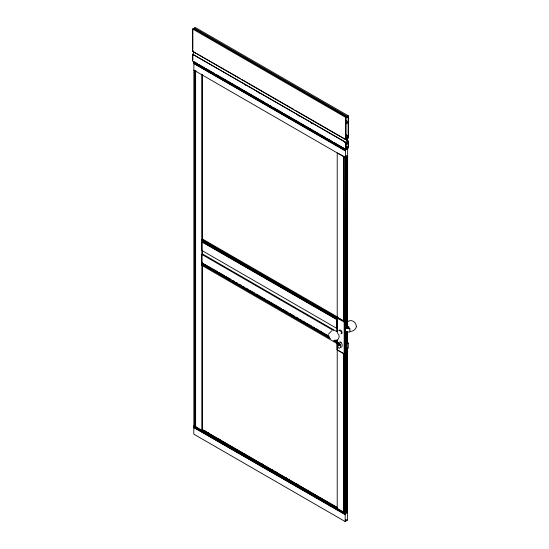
<?xml version="1.0" encoding="UTF-8"?>
<svg xmlns="http://www.w3.org/2000/svg" width="549" height="549" viewBox="0 0 549 549"><rect width="100%" height="100%" fill="white"/><g stroke="black" fill="none" stroke-linecap="round" stroke-linejoin="round"><path stroke-width="0.82" d="M338.012 343.9L338.136 343.276M338.198 343.605L338.568 344.779L339.659 345.095M339.728 345.156L339.762 344.731M349.459 328.94L348.718 326.586L347.119 325.667M356.383 326.511C356.109 329.201 352.932 331.747 350.221 331.273M328.384 334.197L331.747 330.814M338.863 330.615L339.605 330.004L340.716 330.395M339.172 330.882L339.502 330.457M341.821 333.085L341.622 331.315L340.085 330.21M338.04 343.695L338.568 343.297M339.735 344.937L339.481 345.479M339.605 342.199L340.243 341.821A1.777 1.029 60 0 1 341.197 342.37C342.178 343.53 342.796 346.824 341.197 347.297A1.777 1.029 60 0 1 340.963 347.243M338.328 339.124L339.207 336.743L338.733 334.444M338.294 343.152C336.612 347.592 343.056 344.189 338.129 343.242M347.599 328.295L347.647 149.472L347.325 149.657L347.421 147.64L348.155 147.214L348.155 143.612L345.959 144.881L345.959 148.484L346.694 148.058L346.694 149.026L345.719 149.589L192.61 61.193L192.61 54.241L345.959 142.493L345.959 143.913L346.694 143.495L346.694 137.758L345.959 138.176L345.719 139.734L192.61 51.338L192.61 28.994L193.584 28.431L346.694 116.827L346.694 117.795L345.959 118.22L345.959 123.106L348.155 121.844L348.155 116.951L347.421 117.376L194.312 28.98L194.312 28.013L195.286 27.45L348.395 115.846L348.395 138.19L348.155 136.914L347.421 137.332L347.421 143.069L348.155 142.651L348.395 141.086L348.395 148.045L347.421 148.607L345.945 147.75M192.61 51.338L240.194 78.534M197.571 63.725L193.859 61.584L193.859 62.442L198.628 64.83M193.859 425.578L193.859 63.478L345.547 150.687L345.547 149.644L193.859 62.442M202.554 74.328L201.826 74.746L201.826 430.183L202.554 429.764L202.554 265.318M192.61 28.994L345.719 117.39L346.694 116.827M194.312 28.013L347.421 116.409L348.395 115.846M348.155 135.946L345.959 137.209L345.959 124.074L348.155 122.811L348.155 135.946L345.939 134.663M192.61 54.241L345.959 142.493M345.952 149.41L346.92 148.854L346.92 147.997M347.325 148.614L347.647 147.578M345.904 512.56L345.184 512.986L193.811 425.592L193.811 426.449L345.184 513.843L345.547 150.687M337.216 331.946L337.216 152.945L343.736 156.341L343.736 321.639M344.388 321.577L344.703 156.904M337.58 318.159L336.997 318.626L202.011 240.688L202.011 239.597L202.739 239.172M344.388 157.083L345.184 157.542L346.92 155.703L346.872 327.863M347.647 156.142L346.872 156.568L345.438 155.703M202.011 240.688L202.327 240.503L202.327 241.834L337.319 319.772L202.011 242.02L202.011 250.557L336.997 328.494L336.997 319.957M329.126 336.551L201.888 262.978L201.888 254.441L202.615 254.022L337.244 331.871M201.888 262.978L211.084 267.926M337.258 343.681L201.888 265.407L201.888 264.309L329.421 337.683M344.498 322.153L329.18 313.747M345.369 328.494L347.442 327.3L349.83 328.679L349.83 332.104L345.369 331.919L345.369 328.494L349.83 328.679M193.811 426.449L202.3 430.979M195.938 426.415L194.655 426.038L194.655 70.608M347.599 347.997L347.599 520.15L346.872 520.576L346.872 519.718L345.904 520.274L345.904 521.131L345.184 521.55L193.811 434.156L193.811 427.486L345.499 514.694L345.499 513.658L345.184 513.843M345.746 342.885L346.865 342.24L348.299 343.063L348.299 348.183L347.181 348.821L345.746 347.997L345.746 342.885L347.181 343.708L348.299 343.063M337.216 349.747L337.052 339.557M345.746 347.997L345.98 342.748M337.052 331.85L337.052 317.288L345.019 321.892L345.019 354.434L337.052 349.837L345.184 354.345L344.175 353.748L344.498 353.563M342.308 512.183L342.624 511.997L322.579 500.427M344.703 512.334L343.42 511.963L343.42 353.515M347.599 511.579L346.872 512.011L345.39 511.153M346.872 348.416L346.872 512.862L345.904 513.425L345.904 331.843M193.811 427.486L345.499 514.694M347.586 321.728C351.394 318.633 356.356 322.229 356.39 326.559M340.812 333.84C342.782 334.06 341.869 331.177 340.812 330.532M338.328 343.194L338.76 343.324M338.41 343.386C339.858 343.338 339.934 346.398 338.41 344.875M339.447 345.438L338.808 345.218M340.071 330.436L341.505 331.898M338.561 343.228L339.172 343.557M345.939 120.56L348.155 121.844M241.67 79.385L293.447 109.278M294.923 110.129L345.959 139.597M346.92 140.235L348.395 141.086M244.621 84.56L246.103 85.418M257.934 92.246L259.416 93.104M297.881 115.311L299.356 116.162M311.194 122.997L312.669 123.848M344.477 142.212L346.694 143.495M345.939 145.938L348.155 147.214M345.945 146.789L347.421 147.64M199.054 64.583L201.277 65.866M202.759 66.724L204.249 67.582M205.731 68.44L214.632 73.58M216.121 74.438L251.737 94.998M253.219 95.855L258.414 98.854M259.897 99.712L265.092 102.711M266.574 103.562L268.797 104.852M270.286 105.71L271.769 106.561M273.251 107.419L282.159 112.559M283.641 113.417L319.257 133.983M320.74 134.834L325.934 137.833M327.417 138.691L332.612 141.69M334.094 142.548L336.324 143.831M337.807 144.689L345.225 148.971L345.225 149.829M200.117 65.681L202.341 66.971M203.83 67.829L205.312 68.687M206.801 69.545L209.025 70.828M210.514 71.686L212.738 72.969M214.227 73.827L215.709 74.685M217.191 75.542L219.422 76.833M220.904 77.684L222.393 78.541M223.875 79.399L226.106 80.689M227.588 81.547L232.783 84.546M234.272 85.404L252.835 96.116M254.317 96.974L259.512 99.98M261.001 100.838L269.909 105.978M271.391 106.835L276.593 109.834M278.075 110.692L280.306 111.982M281.788 112.84L283.277 113.698M284.759 114.549L286.983 115.839M288.472 116.697L290.696 117.98M292.185 118.838L293.667 119.696M295.156 120.554L300.351 123.552M301.833 124.41L304.064 125.7M305.546 126.551L310.748 129.557M312.23 130.415L330.793 141.127M332.275 141.985L337.477 144.984M338.959 145.842L344.106 148.82M193.859 63.478L345.225 150.872M195.938 70.979L194.97 70.423L194.97 425.859M193.859 70.148L345.225 157.536M337.724 317.109L202.307 238.925L202.307 74.815M202.011 239.597L336.997 317.528L336.997 318.626M202.965 240.874L204.249 241.615M205.628 242.411L207.11 243.269M209.327 244.545L210.809 245.403M212.291 246.254L221.165 251.38M222.647 252.238L237.442 260.782M238.925 261.633L244.099 264.625M245.581 265.476L250.763 268.468M252.238 269.319L254.462 270.602M255.937 271.46L257.419 272.311M258.895 273.169L261.118 274.445M262.594 275.303L264.076 276.154M265.558 277.012L274.431 282.138M275.914 282.989L290.709 291.533M292.192 292.384L297.366 295.376M298.848 296.234L304.029 299.219M305.505 300.077L307.728 301.36M309.204 302.211L310.686 303.069M312.161 303.92L314.385 305.203M315.86 306.054L317.343 306.912M318.825 307.763L327.698 312.889M340.641 342.459L340.881 342.94M338.966 344.614L338.891 343.468L338.966 344.779M204.406 430.615L205.896 431.473M208.119 432.756L209.601 433.614M218.509 438.754L219.991 439.612M261.544 463.596L263.026 464.454M271.933 469.594L273.416 470.452M275.639 471.742L277.128 472.593M286.029 477.733L287.511 478.591M296.419 483.731L297.901 484.589M345.39 512.004L346.872 512.862M202.554 429.764L337.23 507.523M201.957 429.455L337.004 507.427M203.782 431.837L208.984 434.842M210.466 435.7L215.661 438.699M217.15 439.557L219.374 440.84M220.863 441.698L226.058 444.697M227.54 445.555L229.77 446.845M231.253 447.703L232.742 448.554M234.224 449.411L236.454 450.702M237.937 451.559L239.426 452.417M240.908 453.275L243.138 454.558M244.621 455.416L249.816 458.415M251.305 459.273L269.861 469.992M271.35 470.85L280.258 475.99M281.747 476.848L286.942 479.847M288.424 480.704L293.626 483.71M295.108 484.561L297.338 485.851M298.821 486.709L300.303 487.567M301.792 488.425L304.016 489.708M305.505 490.566L307.728 491.849M309.217 492.707L310.7 493.565M312.182 494.423L317.384 497.421M318.866 498.279L321.096 499.569M345.39 519.718L346.872 520.576M201.888 254.441L333.559 330.58M212.559 268.784L217.74 271.776M219.216 272.633L224.397 275.625M225.879 276.483L231.054 279.475M232.536 280.333L234.752 281.616M236.235 282.467L237.71 283.325M239.192 284.183L241.409 285.466M242.891 286.317L244.367 287.175M245.849 288.033L248.066 289.316M249.548 290.167L254.729 293.166M256.205 294.017L265.085 299.15M266.56 300.008L281.356 308.565M282.838 309.416L288.012 312.415M289.495 313.266L294.676 316.265M296.151 317.116L298.375 318.399M299.85 319.257L301.332 320.115M302.808 320.966L305.031 322.249M306.507 323.107L307.989 323.965M309.471 324.816L311.688 326.099M313.17 326.957L314.646 327.815M316.128 328.666L318.345 329.949M319.827 330.807L322.043 332.09M323.526 332.948L325.001 333.799M326.483 334.657L328.7 335.94M335.041 339.975L337.258 341.258M203.35 264.316L204.832 265.174M206.314 266.025L208.531 267.308M210.013 268.166L211.489 269.024M213.705 270.307L215.187 271.158M216.67 272.016L218.145 272.874M220.369 274.157L221.844 275.008M223.326 275.866L224.802 276.723M227.025 278.007L228.501 278.858M233.682 281.857L238.122 284.423M240.338 285.706L244.779 288.273M246.261 289.124L248.477 290.407M252.917 292.974L255.134 294.257M256.616 295.115L258.092 295.973M259.574 296.824L261.791 298.107M263.273 298.965L265.49 300.248M266.972 301.099L268.447 301.957M269.93 302.815L272.146 304.098M273.628 304.949L275.111 305.807M276.586 306.665L278.81 307.948M280.285 308.799L281.767 309.657M283.984 310.94L285.466 311.798M286.942 312.649L288.424 313.506M290.641 314.79L292.123 315.648M293.598 316.498L295.081 317.356M297.297 318.64L298.78 319.497M303.961 322.489L308.394 325.056M310.617 326.339L312.093 327.197M316.533 329.764L318.756 331.047M320.973 332.33L325.413 334.897M326.888 335.748L329.112 337.031M334.609 340.689L337.58 342.404M201.888 264.309L330.58 338.726M333.552 340.442L337.258 342.583M338.808 343.331L339.364 343.756M338.719 345.115L338.294 344.607M337.532 333.037L338.115 334.005M339.289 343.749L339.728 344.628M338.047 344.003L338.115 344.388M339.735 344.491L339.762 344.909M338.012 343.715L338.04 344.141M347.599 331.534L347.599 342.857M347.442 328.199L347.599 320.403L347.393 328.117M347.442 331.623L347.442 342.761M347.442 348.759L347.442 353.041L347.393 348.498M347.421 116.409L347.421 117.376M347.393 331.514L347.393 342.555M347.181 343.708L347.181 348.821M346.872 332.145L346.872 343.276M346.076 156.108L346.076 328.261M346.076 331.685L346.076 342.816M346.076 347.956L346.076 511.544M345.904 157.124L345.904 328.419M345.719 117.39L345.719 139.734M345.719 142.637L345.719 149.589M345.184 514.88L345.184 521.55M344.388 353.275L344.388 512.519M344.175 353.748L344.175 322.338L345.184 321.796L337.216 317.198L337.264 331.932M343.736 353.33L343.736 511.778M343.42 156.527L343.42 321.824M337.258 339.55L337.264 349.754M337.216 340.325L337.216 508.381M202.554 75.186L202.554 242.198M202.554 250.763L202.554 254.187M202.423 250.488L202.423 254.256M202.204 262.793L202.204 264.124M195.622 71.164L195.622 426.6M194.174 62.257L194.174 63.293M194.133 426.264L194.133 427.307M193.584 50.995L193.584 55.092M192.85 29.824L192.85 34.711M192.85 35.678L192.85 48.813M192.85 49.781L192.85 51.201M192.85 54.097L192.85 55.518M192.85 56.485L192.85 60.088M337.951 343.036L337.855 346.639L338.493 347.757A1.777 1.029 60 0 0 339.44 348.306C341.046 347.833 340.428 344.546 339.44 343.379A1.777 1.029 60 0 0 338.493 342.837L337.951 343.036"/></g></svg>
